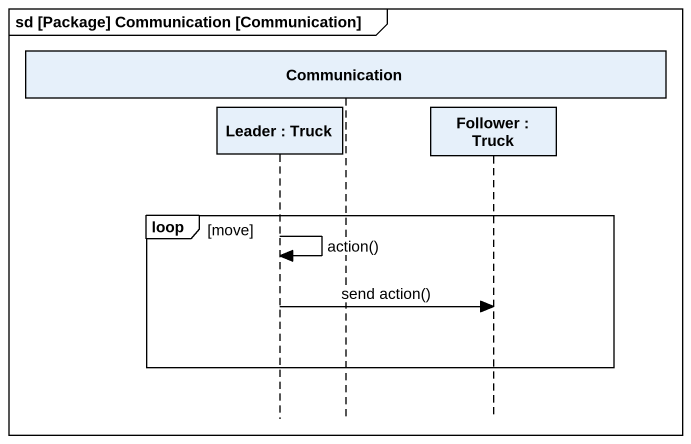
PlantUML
@startuml
mainframe sd [Package] Communication [Communication]
hide footbox
participant "Leader : Truck" as Leader
participant Communication
participant "Follower : Truck" as Follower

loop move
  Leader -> Leader : action()
  Leader -> Follower : send action()
end
@enduml
